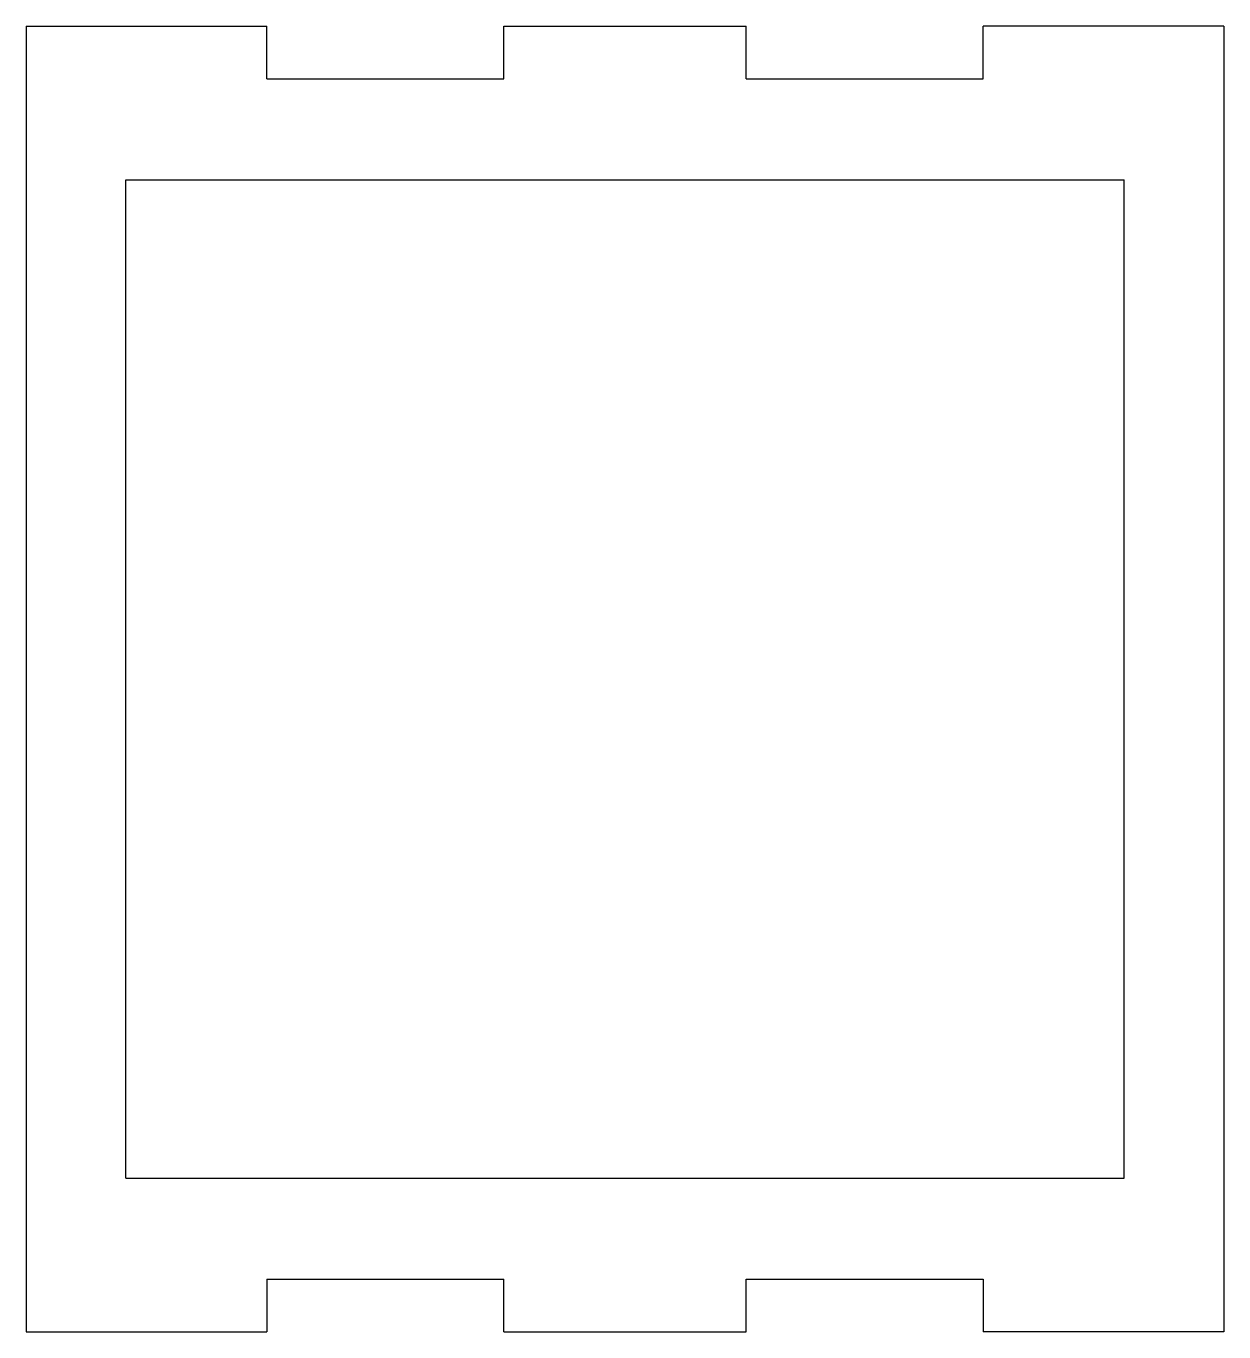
# Model space of a CAD drawing. Extents: x -36 to 36, y -39.3 to 39.3.
import ezdxf

# ---------------------------------------------------------------- set-up
doc = ezdxf.new("R2010")
doc.units = 0
doc.header["$MEASUREMENT"] = 0
doc.layers.add('VISIBLE', color=7, linetype='CONTINUOUS')

msp = doc.modelspace()

# ---------------------------------------------------------------- linework, layer by layer
at = {"layer": 'VISIBLE'}
for p, q in [((-36, 39.2512), (-21.5238, 39.2512)), ((-36, 39.2512), (-36, -39.2512)), ((-21.5238, 36.0762), (-21.5238, 39.2512)), ((-7.2762, 39.2512), (7.2762, 39.2512)), ((-7.2762, 36.0762), (-7.2762, 39.2512)), ((7.2762, 36.0762), (7.2762, 39.2512)), ((36, 39.2512), (21.5238, 39.2512)), ((21.5238, 36.0762), (21.5238, 39.2512)), ((36, 39.2512), (36, -39.2512)), ((-21.5238, 36.0762), (-7.2762, 36.0762)), ((7.2762, 36.0762), (21.5238, 36.0762)), ((-30, -30), (-30, 30)), ((-30, 30), (30, 30)), ((30, -30), (30, 30)), ((-30, -30), (30, -30)), ((-21.5238, -36.0762), (-21.5238, -39.2512)), ((-21.5238, -36.0762), (-7.2762, -36.0762)), ((-7.2762, -39.2512), (-7.2762, -36.0762)), ((7.2762, -39.2512), (7.2762, -36.0762)), ((7.2762, -36.0762), (21.5238, -36.0762)), ((21.5238, -36.0762), (21.5238, -39.2512)), ((-36, -39.2512), (-21.5238, -39.2512)), ((-7.2762, -39.2512), (7.2762, -39.2512)), ((36, -39.2512), (21.5238, -39.2512))]:
    msp.add_line(p, q, dxfattribs=at)

doc.saveas('drawing.dxf')
